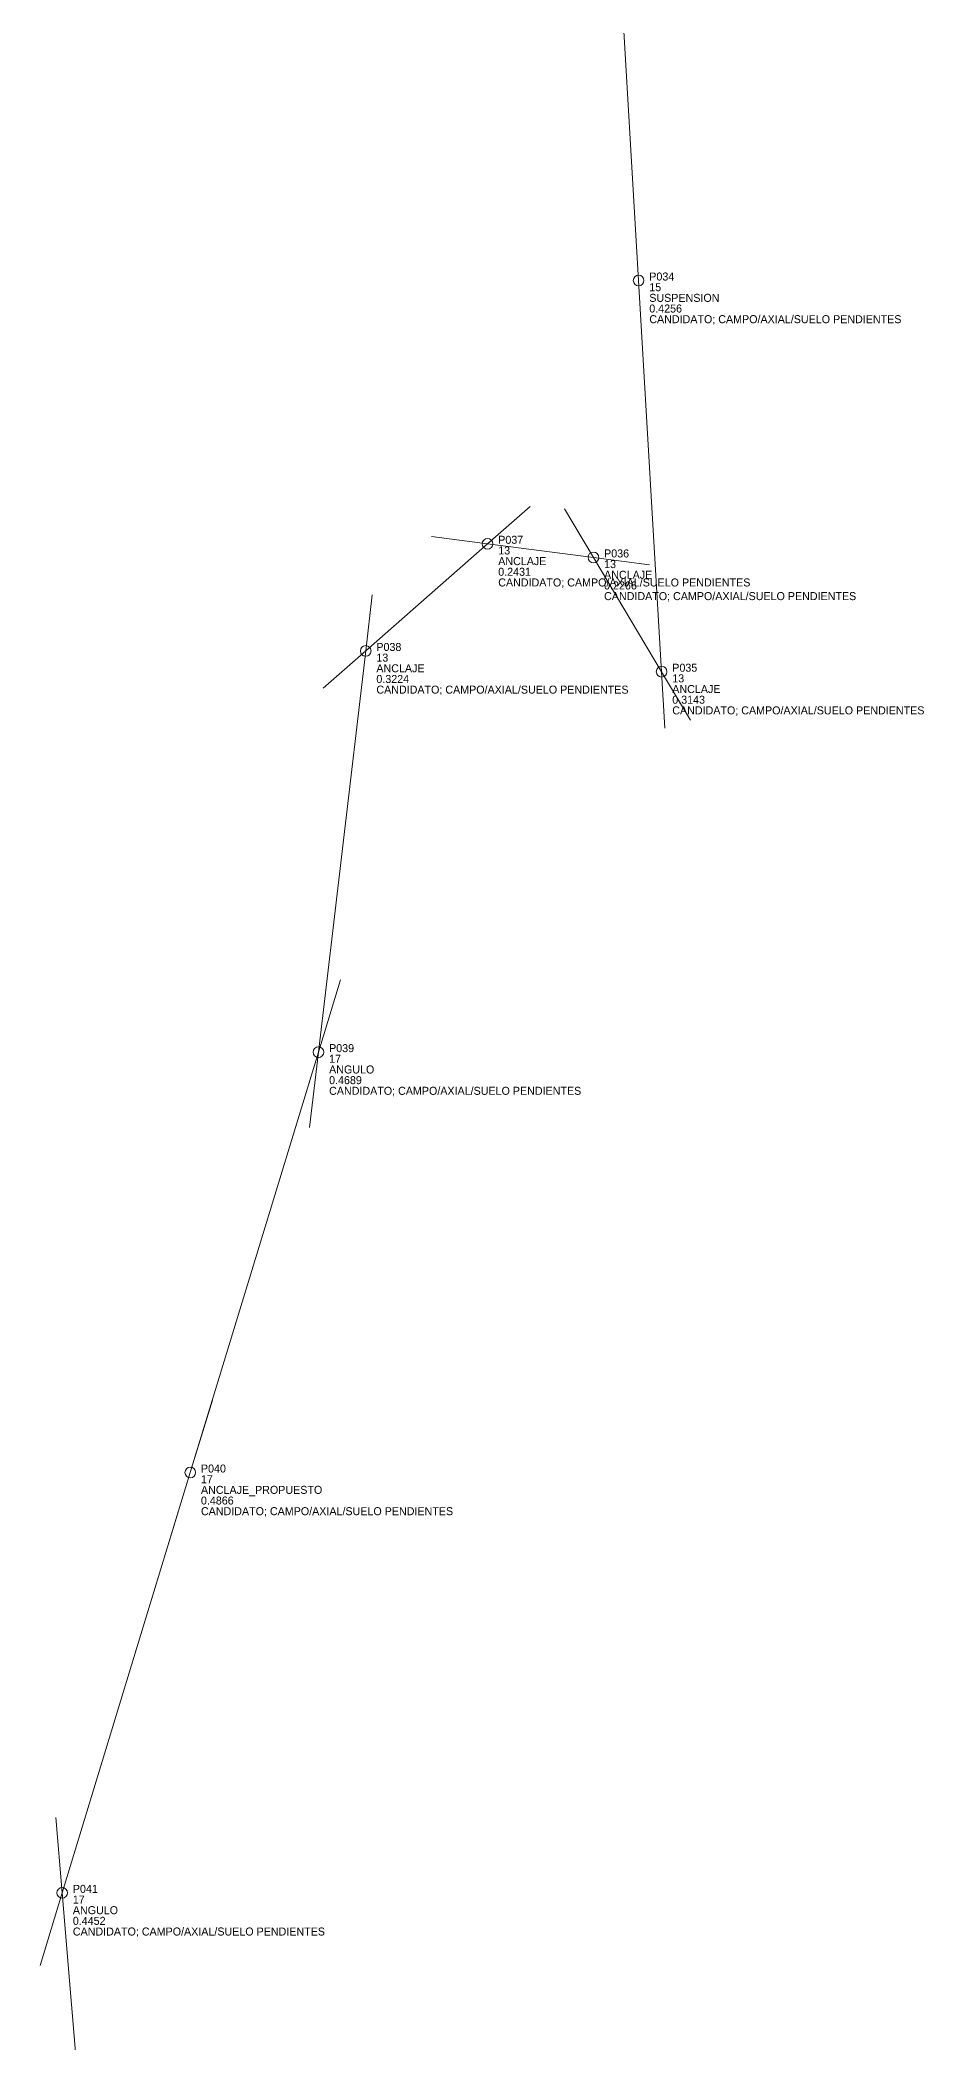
# Model space of a CAD drawing. Header units: metres. Extents: x 423941 to 425824, y 8430942 to 8436658.
# Drawn here: x 425241.8 to 425407.4, y 8434495.5 to 8434870.9 of the extents above; entities that cross this region are included whole.
import ezdxf

# ---------------------------------------------------------------- set-up
doc = ezdxf.new("R2010")
doc.units = ezdxf.units.M
for name, color, linetype, lineweight, true_color in [('EJE', 7, 'Continuous', 18, 0x087f8c), ('POSTES', 7, 'Continuous', 13, 0x244c65), ('RETENIDA', 7, 'Continuous', 13, 0xa77738)]:
    doc.layers.add(name, color=color, linetype=linetype, lineweight=lineweight, true_color=true_color)

# ---------------------------------------------------------------- blocks, each defined once
blk = doc.blocks.new('LP_POSTE_R02')
at = {"layer": 'POSTES'}
blk.add_circle((0, 0), 1, dxfattribs=at)
for tag, p in [('ID', (2, 0)), ('TIPO', (2, -4)), ('POSTE_M', (2, -2)), ('DC', (2, -6)), ('ESTADO', (2, -8))]:
    blk.add_attdef(tag, p, '', height=1.5)

msp = doc.modelspace()

# ---------------------------------------------------------------- linework, layer by layer
at = {"layer": 'EJE'}
msp.add_lwpolyline([(425361.63, 8435280.95), (425365.63, 8435207.95), (425353.35, 8435150.23), (425351.35, 8435136.23), (425348.35, 8435054.38), (425345.35, 8434972.54), (425349.66, 8434899.2), (425353.97, 8434825.87), (425358.28, 8434752.54), (425345.5, 8434773.96), (425325.66, 8434776.52), (425302.82, 8434756.43), (425293.96, 8434681.23), (425269.94, 8434602.43), (425245.93, 8434523.64), (425251.18, 8434460.83)], dxfattribs=at)
at = {"layer": 'RETENIDA'}
for points in [[(425325.66, 8434776.52), (425333.62, 8434783.53)], [(425345.5, 8434773.96), (425340.07, 8434783.06)], [(425325.66, 8434776.52), (425315.15, 8434777.88)], [(425345.5, 8434773.96), (425356.01, 8434772.6)], [(425302.82, 8434756.43), (425304.06, 8434766.96)], [(425302.82, 8434756.43), (425294.86, 8434749.43)], [(425358.28, 8434752.54), (425358.9, 8434741.96)], [(425358.28, 8434752.54), (425363.71, 8434743.43)], [(425293.96, 8434681.23), (425298.1, 8434694.81)], [(425293.96, 8434681.23), (425292.3, 8434667.13)], [(425269.94, 8434602.43), (425274.08, 8434616.02)], [(425269.94, 8434602.43), (425265.8, 8434588.85)], [(425245.93, 8434523.64), (425244.74, 8434537.79)], [(425245.93, 8434523.64), (425241.79, 8434510.05)]]:
    msp.add_lwpolyline(points, dxfattribs=at)

# ---------------------------------------------------------------- block references
at = {"layer": 'POSTES'}
for p, values in [((425353.97, 8434825.87), {'ID': 'P034', 'POSTE_M': '15', 'TIPO': 'SUSPENSION', 'DC': '0.4256', 'ESTADO': 'CANDIDATO; CAMPO/AXIAL/SUELO PENDIENTES'}), ((425325.66, 8434776.52), {'ID': 'P037', 'POSTE_M': '13', 'TIPO': 'ANCLAJE', 'DC': '0.2431', 'ESTADO': 'CANDIDATO; CAMPO/AXIAL/SUELO PENDIENTES'}), ((425345.5, 8434773.96), {'ID': 'P036', 'POSTE_M': '13', 'TIPO': 'ANCLAJE', 'DC': '0.2266', 'ESTADO': 'CANDIDATO; CAMPO/AXIAL/SUELO PENDIENTES'}), ((425302.82, 8434756.43), {'ID': 'P038', 'POSTE_M': '13', 'TIPO': 'ANCLAJE', 'DC': '0.3224', 'ESTADO': 'CANDIDATO; CAMPO/AXIAL/SUELO PENDIENTES'}), ((425358.28, 8434752.54), {'ID': 'P035', 'POSTE_M': '13', 'TIPO': 'ANCLAJE', 'DC': '0.3143', 'ESTADO': 'CANDIDATO; CAMPO/AXIAL/SUELO PENDIENTES'}), ((425293.96, 8434681.23), {'ID': 'P039', 'POSTE_M': '17', 'TIPO': 'ANGULO', 'DC': '0.4689', 'ESTADO': 'CANDIDATO; CAMPO/AXIAL/SUELO PENDIENTES'}), ((425269.94, 8434602.43), {'ID': 'P040', 'POSTE_M': '17', 'TIPO': 'ANCLAJE_PROPUESTO', 'DC': '0.4866', 'ESTADO': 'CANDIDATO; CAMPO/AXIAL/SUELO PENDIENTES'}), ((425245.93, 8434523.64), {'ID': 'P041', 'POSTE_M': '17', 'TIPO': 'ANGULO', 'DC': '0.4452', 'ESTADO': 'CANDIDATO; CAMPO/AXIAL/SUELO PENDIENTES'})]:
    msp.add_blockref('LP_POSTE_R02', p, dxfattribs=at).add_auto_attribs(values)

doc.saveas('drawing.dxf')
